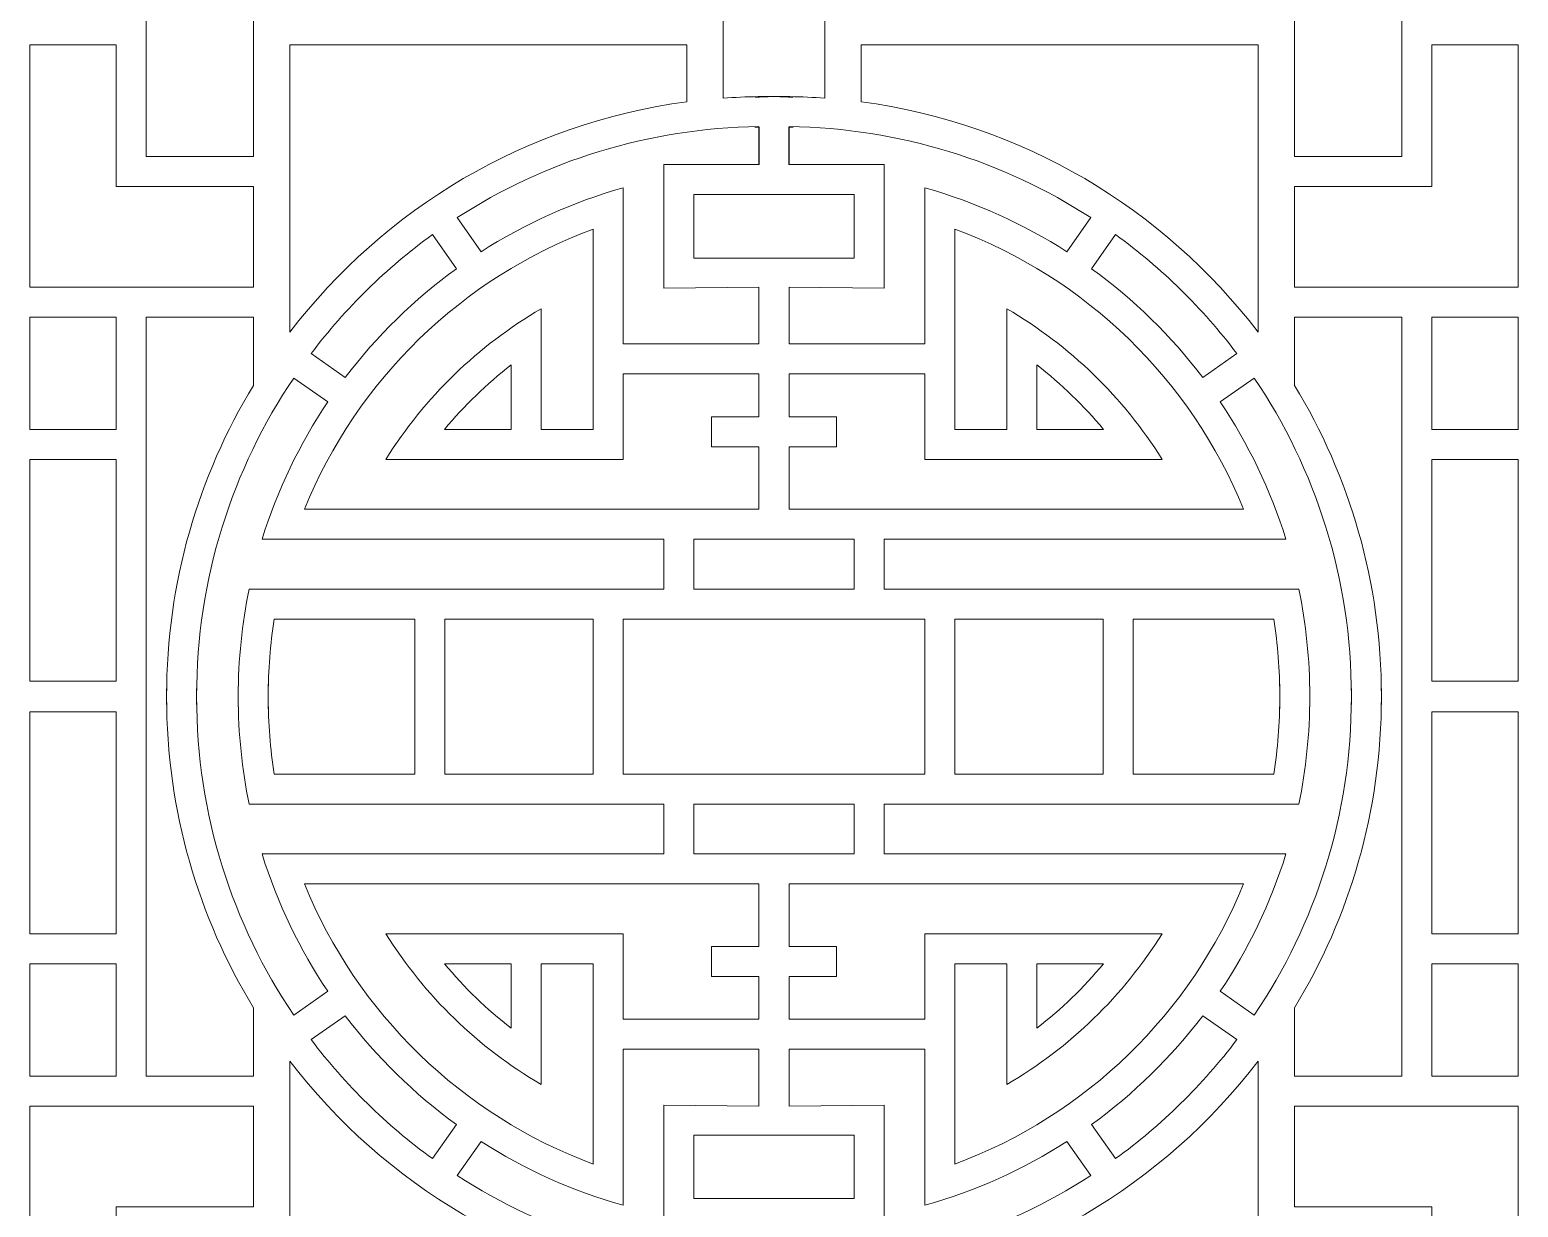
# Model space of a CAD drawing. Header units: centimetres. Extents: x -99 to 99, y -93 to 93.
# Drawn here: x 9.7 to 99, y -30.7 to 40 of the extents above; entities that cross this region are included whole.
import ezdxf

# ---------------------------------------------------------------- set-up
doc = ezdxf.new("R2010")
doc.units = ezdxf.units.CM
doc.header["$MEASUREMENT"] = 0
doc.layers.add('layer 1', color=7, linetype='Continuous')

msp = doc.modelspace()

# ---------------------------------------------------------------- linework, layer by layer
at = {"layer": 'layer 1', "color": 242, "lineweight": 9}
for points in [[(9.67668, 16.03947), (14.86548, 16.03947), (14.86548, 22.78477), (9.67668, 22.78477), (9.67668, 16.03947)], [(93.84676, 16.03947), (99.03556, 16.03947), (99.03556, 22.78477), (93.84676, 22.78477), (93.84676, 16.03947)], [(9.67532, 0.91682), (14.86548, 0.91682), (14.86548, 14.2404), (9.67532, 14.2404), (9.67532, 0.91682)], [(93.84676, 0.91682), (99.03692, 0.91682), (99.03692, 14.2404), (93.84676, 14.2404), (93.84676, 0.91682)], [(9.67532, -14.2404), (14.86548, -14.2404), (14.86548, -0.91682), (9.67532, -0.91682), (9.67532, -14.2404)], [(9.67668, -22.78477), (14.86548, -22.78477), (14.86548, -16.03947), (9.67668, -16.03947), (9.67668, -22.78477)]]:
    msp.add_lwpolyline(points, close=True, dxfattribs=at)
for points, knots in [([(55.49912, 63.90728), (55.49912, 63.90728), (51.29832, 63.90728), (51.29832, 63.90728), (51.29832, 63.90728), (51.29832, 63.90728), (51.29867, 47.1809), (51.29867, 47.1809), (51.29867, 47.1809), (51.29867, 47.1809), (41.88893, 47.1809), (41.88893, 47.1809), (41.88893, 47.1809), (41.88893, 47.1809), (41.88893, 40.92945), (41.88893, 40.92945), (41.88893, 40.92945), (41.88893, 40.92945), (51.29866, 40.92757), (51.29866, 40.92757), (51.29866, 40.92757), (51.29523, 35.92272), (51.29522, 35.9246), (51.29522, 35.9246), (51.29522, 35.9246), (52.69381, 36.0243), (54.09835, 36.04309), (55.49911, 35.98146)], [0, 0, 0, 0, 0.125, 0.125, 0.125, 0.125, 0.25, 0.25, 0.25, 0.25, 0.375, 0.375, 0.375, 0.375, 0.5, 0.5, 0.5, 0.5, 0.625, 0.625, 0.625, 0.625, 0.75, 0.75, 0.75, 0.75, 1, 1, 1, 1]), ([(53.21312, 63.90728), (53.21312, 63.90728), (57.41392, 63.90728), (57.41392, 63.90728), (57.41392, 63.90728), (57.41392, 63.90728), (57.41357, 47.1809), (57.41357, 47.1809), (57.41357, 47.1809), (57.41357, 47.1809), (66.82331, 47.1809), (66.82331, 47.1809), (66.82331, 47.1809), (66.82331, 47.1809), (66.82331, 40.92945), (66.82331, 40.92945), (66.82331, 40.92945), (66.82331, 40.92945), (57.41358, 40.92757), (57.41358, 40.92757), (57.41358, 40.92757), (57.41701, 35.92272), (57.41702, 35.9246), (57.41702, 35.9246), (57.41702, 35.9246), (56.01843, 36.0243), (54.61389, 36.04309), (53.21313, 35.98146)], [0, 0, 0, 0, 0.125, 0.125, 0.125, 0.125, 0.25, 0.25, 0.25, 0.25, 0.375, 0.375, 0.375, 0.375, 0.5, 0.5, 0.5, 0.5, 0.625, 0.625, 0.625, 0.625, 0.75, 0.75, 0.75, 0.75, 1, 1, 1, 1]), ([(23.10208, 40.92744), (23.10208, 40.92744), (31.32214, 40.9316), (31.32214, 40.9316), (31.32214, 40.9316), (31.32214, 40.9316), (31.32214, 47.17928), (31.32214, 47.17928), (31.32214, 47.17928), (31.32214, 47.17928), (23.10168, 47.17783), (23.10168, 47.17783), (23.10168, 47.17783), (23.10168, 47.17783), (23.10168, 55.37774), (23.10168, 55.37774), (23.10168, 55.37774), (23.10168, 55.37774), (16.66528, 55.37774), (16.66528, 55.37774), (16.66528, 55.37774), (16.66528, 55.37774), (16.66528, 32.41893), (16.66528, 32.41893), (16.66528, 32.41893), (16.66528, 32.41893), (23.10168, 32.41893), (23.10168, 32.41893), (23.10168, 32.41893), (23.10168, 32.41893), (23.10208, 40.92744), (23.10208, 40.92744)], [0, 0, 0, 0, 0.11111111, 0.11111111, 0.11111111, 0.11111111, 0.22222222, 0.22222222, 0.22222222, 0.22222222, 0.33333333, 0.33333333, 0.33333333, 0.33333333, 0.44444444, 0.44444444, 0.44444444, 0.44444444, 0.55555556, 0.55555556, 0.55555556, 0.55555556, 0.66666667, 0.66666667, 0.66666667, 0.66666667, 0.77777778, 0.77777778, 0.77777778, 0.77777778, 1, 1, 1, 1]), ([(85.61016, 40.92744), (85.61016, 40.92744), (77.3901, 40.9316), (77.3901, 40.9316), (77.3901, 40.9316), (77.3901, 40.9316), (77.3901, 47.17928), (77.3901, 47.17928), (77.3901, 47.17928), (77.3901, 47.17928), (85.61056, 47.17783), (85.61056, 47.17783), (85.61056, 47.17783), (85.61056, 47.17783), (85.61056, 55.37774), (85.61056, 55.37774), (85.61056, 55.37774), (85.61056, 55.37774), (92.04696, 55.37774), (92.04696, 55.37774), (92.04696, 55.37774), (92.04696, 55.37774), (92.04696, 32.41893), (92.04696, 32.41893), (92.04696, 32.41893), (92.04696, 32.41893), (85.61056, 32.41893), (85.61056, 32.41893), (85.61056, 32.41893), (85.61056, 32.41893), (85.61016, 40.92744), (85.61016, 40.92744)], [0, 0, 0, 0, 0.11111111, 0.11111111, 0.11111111, 0.11111111, 0.22222222, 0.22222222, 0.22222222, 0.22222222, 0.33333333, 0.33333333, 0.33333333, 0.33333333, 0.44444444, 0.44444444, 0.44444444, 0.44444444, 0.55555556, 0.55555556, 0.55555556, 0.55555556, 0.66666667, 0.66666667, 0.66666667, 0.66666667, 0.77777778, 0.77777778, 0.77777778, 0.77777778, 1, 1, 1, 1]), ([(9.68388, 24.58462), (9.68388, 24.58462), (9.68388, 39.12594), (9.68388, 39.12594), (9.68388, 39.12594), (9.68388, 39.12594), (14.86494, 39.12594), (14.86494, 39.12594), (14.86494, 39.12594), (14.86494, 39.12594), (14.86529, 30.61825), (14.86529, 30.61825), (14.86529, 30.61825), (14.86529, 30.61825), (23.10596, 30.61853), (23.10596, 30.61853), (23.10596, 30.61853), (23.10596, 30.61853), (23.10596, 24.58408), (23.10596, 24.58408), (23.10596, 24.58408), (23.10596, 24.58408), (9.68388, 24.58462), (9.68388, 24.58462)], [0, 0, 0, 0, 0.14285714, 0.14285714, 0.14285714, 0.14285714, 0.28571429, 0.28571429, 0.28571429, 0.28571429, 0.42857143, 0.42857143, 0.42857143, 0.42857143, 0.57142857, 0.57142857, 0.57142857, 0.57142857, 0.71428571, 0.71428571, 0.71428571, 0.71428571, 1, 1, 1, 1]), ([(49.13181, 35.70486), (49.13181, 35.70486), (49.12954, 39.12854), (49.12954, 39.12854), (49.12954, 39.12854), (49.12954, 39.12854), (25.29502, 39.12854), (25.29502, 39.12854), (25.29502, 39.12854), (25.29502, 39.12854), (25.29382, 21.88525), (25.29382, 21.88525), (25.29382, 21.88525), (30.96288, 29.28668), (39.44, 34.42432), (49.13181, 35.70486)], [0, 0, 0, 0, 0.2, 0.2, 0.2, 0.2, 0.4, 0.4, 0.4, 0.4, 0.6, 0.6, 0.6, 0.6, 1, 1, 1, 1]), ([(59.58043, 35.70486), (59.58043, 35.70486), (59.5827, 39.12854), (59.5827, 39.12854), (59.5827, 39.12854), (59.5827, 39.12854), (83.41722, 39.12854), (83.41722, 39.12854), (83.41722, 39.12854), (83.41722, 39.12854), (83.41842, 21.88525), (83.41842, 21.88525), (83.41842, 21.88525), (77.74936, 29.28668), (69.27224, 34.42432), (59.58043, 35.70486)], [0, 0, 0, 0, 0.2, 0.2, 0.2, 0.2, 0.4, 0.4, 0.4, 0.4, 0.6, 0.6, 0.6, 0.6, 1, 1, 1, 1]), ([(99.02836, 24.58462), (99.02836, 24.58462), (99.02836, 39.12594), (99.02836, 39.12594), (99.02836, 39.12594), (99.02836, 39.12594), (93.8473, 39.12594), (93.8473, 39.12594), (93.8473, 39.12594), (93.8473, 39.12594), (93.84695, 30.61825), (93.84695, 30.61825), (93.84695, 30.61825), (93.84695, 30.61825), (85.60628, 30.61853), (85.60628, 30.61853), (85.60628, 30.61853), (85.60628, 30.61853), (85.60628, 24.58408), (85.60628, 24.58408), (85.60628, 24.58408), (85.60628, 24.58408), (99.02836, 24.58462), (99.02836, 24.58462)], [0, 0, 0, 0, 0.14285714, 0.14285714, 0.14285714, 0.14285714, 0.28571429, 0.28571429, 0.28571429, 0.28571429, 0.42857143, 0.42857143, 0.42857143, 0.42857143, 0.57142857, 0.57142857, 0.57142857, 0.57142857, 0.71428571, 0.71428571, 0.71428571, 0.71428571, 1, 1, 1, 1]), ([(35.33876, 28.7508), (40.56715, 32.13394), (46.77317, 34.12823), (53.4426, 34.21315), (53.4426, 34.21315), (53.4426, 34.21315), (53.44259, 31.93644), (53.44259, 31.93644), (53.44259, 31.93644), (53.44259, 31.93644), (47.7411, 31.93644), (47.7411, 31.93644), (47.7411, 31.93644), (47.7411, 31.93644), (47.7411, 24.52026), (47.7411, 24.52026), (47.7411, 24.52026), (47.7411, 24.52026), (53.4426, 24.58446), (53.4426, 24.58446), (53.4426, 24.58446), (53.4426, 24.58446), (53.44259, 21.1664), (53.44259, 21.1664), (53.44259, 21.1664), (53.44259, 21.1664), (45.29349, 21.1664), (45.29349, 21.1664), (45.29349, 21.1664), (45.29349, 21.1664), (45.29348, 30.5366), (45.29348, 30.5366), (45.29348, 30.5366), (42.24251, 29.67862), (39.37775, 28.37529), (36.77384, 26.70128), (36.77384, 26.70128), (36.77384, 26.70128), (35.33876, 28.7508), (35.33876, 28.7508)], [0, 0, 0, 0, 0.09090909, 0.09090909, 0.09090909, 0.09090909, 0.18181818, 0.18181818, 0.18181818, 0.18181818, 0.27272727, 0.27272727, 0.27272727, 0.27272727, 0.36363636, 0.36363636, 0.36363636, 0.36363636, 0.45454545, 0.45454545, 0.45454545, 0.45454545, 0.54545455, 0.54545455, 0.54545455, 0.54545455, 0.63636364, 0.63636364, 0.63636364, 0.63636364, 0.72727273, 0.72727273, 0.72727273, 0.72727273, 0.81818182, 0.81818182, 0.81818182, 0.81818182, 1, 1, 1, 1]), ([(73.37348, 28.7508), (68.14509, 32.13394), (61.93907, 34.12823), (55.26964, 34.21315), (55.26964, 34.21315), (55.26964, 34.21315), (55.26965, 31.93644), (55.26965, 31.93644), (55.26965, 31.93644), (55.26965, 31.93644), (60.97114, 31.93644), (60.97114, 31.93644), (60.97114, 31.93644), (60.97114, 31.93644), (60.97114, 24.52026), (60.97114, 24.52026), (60.97114, 24.52026), (60.97114, 24.52026), (55.26964, 24.58446), (55.26964, 24.58446), (55.26964, 24.58446), (55.26964, 24.58446), (55.26965, 21.1664), (55.26965, 21.1664), (55.26965, 21.1664), (55.26965, 21.1664), (63.41875, 21.1664), (63.41875, 21.1664), (63.41875, 21.1664), (63.41875, 21.1664), (63.41876, 30.5366), (63.41876, 30.5366), (63.41876, 30.5366), (66.46973, 29.67862), (69.33449, 28.37529), (71.9384, 26.70128), (71.9384, 26.70128), (71.9384, 26.70128), (73.37348, 28.7508), (73.37348, 28.7508)], [0, 0, 0, 0, 0.09090909, 0.09090909, 0.09090909, 0.09090909, 0.18181818, 0.18181818, 0.18181818, 0.18181818, 0.27272727, 0.27272727, 0.27272727, 0.27272727, 0.36363636, 0.36363636, 0.36363636, 0.36363636, 0.45454545, 0.45454545, 0.45454545, 0.45454545, 0.54545455, 0.54545455, 0.54545455, 0.54545455, 0.63636364, 0.63636364, 0.63636364, 0.63636364, 0.72727273, 0.72727273, 0.72727273, 0.72727273, 0.81818182, 0.81818182, 0.81818182, 0.81818182, 1, 1, 1, 1]), ([(55.49912, 26.32026), (55.49912, 26.32026), (49.5411, 26.32026), (49.5411, 26.32026), (49.5411, 26.32026), (49.5411, 26.32026), (49.5411, 30.13644), (49.5411, 30.13644), (49.5411, 30.13644), (49.5411, 30.13644), (55.49911, 30.13644), (55.49911, 30.13644)], [0, 0, 0, 0, 0.25, 0.25, 0.25, 0.25, 0.5, 0.5, 0.5, 0.5, 1, 1, 1, 1]), ([(53.21312, 26.32026), (53.21312, 26.32026), (59.17114, 26.32026), (59.17114, 26.32026), (59.17114, 26.32026), (59.17114, 26.32026), (59.17114, 30.13644), (59.17114, 30.13644), (59.17114, 30.13644), (59.17114, 30.13644), (53.21313, 30.13644), (53.21313, 30.13644)], [0, 0, 0, 0, 0.25, 0.25, 0.25, 0.25, 0.5, 0.5, 0.5, 0.5, 1, 1, 1, 1]), ([(26.56854, 20.58772), (28.62658, 23.31662), (31.08395, 25.72755), (33.85368, 27.73356), (33.85368, 27.73356), (33.85368, 27.73356), (35.28784, 25.68532), (35.28784, 25.68532), (35.28784, 25.68532), (32.75634, 23.84727), (30.50716, 21.64393), (28.61782, 19.1528)], [0, 0, 0, 0, 0.25, 0.25, 0.25, 0.25, 0.5, 0.5, 0.5, 0.5, 1, 1, 1, 1]), ([(53.4426, 11.24594), (53.4426, 11.24594), (53.4426, 15.00183), (53.4426, 15.00183), (53.4426, 15.00183), (53.4426, 15.00183), (50.60068, 15.00185), (50.60068, 15.00185), (50.60068, 15.00185), (50.60068, 15.00185), (50.60068, 16.80185), (50.60068, 16.80185), (50.60068, 16.80185), (50.60068, 16.80185), (53.4426, 16.80185), (53.4426, 16.80185), (53.4426, 16.80185), (53.4426, 16.80185), (53.4426, 19.3664), (53.4426, 19.3664), (53.4426, 19.3664), (53.4426, 19.3664), (45.2935, 19.3664), (45.2935, 19.3664), (45.2935, 19.3664), (45.2935, 19.3664), (45.29348, 14.23962), (45.29348, 14.23962), (45.29348, 14.23962), (45.29348, 14.23962), (31.05535, 14.23963), (31.05535, 14.23963), (31.05535, 14.23963), (33.37768, 17.95972), (36.58374, 21.07165), (40.37943, 23.28123), (40.37943, 23.28123), (40.37943, 23.28123), (40.37948, 16.03962), (40.37948, 16.03962), (40.37948, 16.03962), (40.37948, 16.03962), (43.49348, 16.03954), (43.49348, 16.03954), (43.49348, 16.03954), (43.49348, 16.03954), (43.49348, 28.05671), (43.49348, 28.05671)], [0, 0, 0, 0, 0.07692308, 0.07692308, 0.07692308, 0.07692308, 0.15384615, 0.15384615, 0.15384615, 0.15384615, 0.23076923, 0.23076923, 0.23076923, 0.23076923, 0.30769231, 0.30769231, 0.30769231, 0.30769231, 0.38461538, 0.38461538, 0.38461538, 0.38461538, 0.46153846, 0.46153846, 0.46153846, 0.46153846, 0.53846154, 0.53846154, 0.53846154, 0.53846154, 0.61538462, 0.61538462, 0.61538462, 0.61538462, 0.69230769, 0.69230769, 0.69230769, 0.69230769, 0.76923077, 0.76923077, 0.76923077, 0.76923077, 0.84615385, 0.84615385, 0.84615385, 0.84615385, 1, 1, 1, 1]), ([(55.26964, 11.24594), (55.26964, 11.24594), (55.26964, 15.00183), (55.26964, 15.00183), (55.26964, 15.00183), (55.26964, 15.00183), (58.11156, 15.00185), (58.11156, 15.00185), (58.11156, 15.00185), (58.11156, 15.00185), (58.11156, 16.80185), (58.11156, 16.80185), (58.11156, 16.80185), (58.11156, 16.80185), (55.26964, 16.80185), (55.26964, 16.80185), (55.26964, 16.80185), (55.26964, 16.80185), (55.26964, 19.3664), (55.26964, 19.3664), (55.26964, 19.3664), (55.26964, 19.3664), (63.41874, 19.3664), (63.41874, 19.3664), (63.41874, 19.3664), (63.41874, 19.3664), (63.41876, 14.23962), (63.41876, 14.23962), (63.41876, 14.23962), (63.41876, 14.23962), (77.65689, 14.23963), (77.65689, 14.23963), (77.65689, 14.23963), (75.33456, 17.95972), (72.1285, 21.07165), (68.33281, 23.28123), (68.33281, 23.28123), (68.33281, 23.28123), (68.33276, 16.03962), (68.33276, 16.03962), (68.33276, 16.03962), (68.33276, 16.03962), (65.21876, 16.03954), (65.21876, 16.03954), (65.21876, 16.03954), (65.21876, 16.03954), (65.21876, 28.05671), (65.21876, 28.05671)], [0, 0, 0, 0, 0.07692308, 0.07692308, 0.07692308, 0.07692308, 0.15384615, 0.15384615, 0.15384615, 0.15384615, 0.23076923, 0.23076923, 0.23076923, 0.23076923, 0.30769231, 0.30769231, 0.30769231, 0.30769231, 0.38461538, 0.38461538, 0.38461538, 0.38461538, 0.46153846, 0.46153846, 0.46153846, 0.46153846, 0.53846154, 0.53846154, 0.53846154, 0.53846154, 0.61538462, 0.61538462, 0.61538462, 0.61538462, 0.69230769, 0.69230769, 0.69230769, 0.69230769, 0.76923077, 0.76923077, 0.76923077, 0.76923077, 0.84615385, 0.84615385, 0.84615385, 0.84615385, 1, 1, 1, 1]), ([(82.1437, 20.58772), (80.08566, 23.31662), (77.62829, 25.72755), (74.85856, 27.73356), (74.85856, 27.73356), (74.85856, 27.73356), (73.4244, 25.68532), (73.4244, 25.68532), (73.4244, 25.68532), (75.9559, 23.84727), (78.20508, 21.64393), (80.09442, 19.1528)], [0, 0, 0, 0, 0.25, 0.25, 0.25, 0.25, 0.5, 0.5, 0.5, 0.5, 1, 1, 1, 1]), ([(16.66538, -0.81867), (16.66538, -0.81867), (16.66538, 22.7849), (16.66538, 22.7849), (16.66538, 22.7849), (16.66538, 22.7849), (23.10334, 22.7849), (23.10334, 22.7849), (23.10334, 22.7849), (23.10334, 22.7849), (23.10343, 18.68272), (23.10343, 18.68272), (23.10343, 18.68272), (19.79569, 13.23957), (17.89072, 6.85019), (17.89072, 0.01678), (17.89072, 0.01678), (17.89072, -0.28603), (17.89296, -0.51764), (17.90039, -0.81867), (17.90039, -0.81867), (17.90039, -0.81867), (17.89946, -0.81867), (17.89946, -0.81867)], [0, 0, 0, 0, 0.14285714, 0.14285714, 0.14285714, 0.14285714, 0.28571429, 0.28571429, 0.28571429, 0.28571429, 0.42857143, 0.42857143, 0.42857143, 0.42857143, 0.57142857, 0.57142857, 0.57142857, 0.57142857, 0.71428571, 0.71428571, 0.71428571, 0.71428571, 1, 1, 1, 1]), ([(92.04686, -0.81867), (92.04686, -0.81867), (92.04686, 22.7849), (92.04686, 22.7849), (92.04686, 22.7849), (92.04686, 22.7849), (85.6089, 22.7849), (85.6089, 22.7849), (85.6089, 22.7849), (85.6089, 22.7849), (85.60881, 18.68272), (85.60881, 18.68272), (85.60881, 18.68272), (88.91655, 13.23957), (90.82152, 6.85019), (90.82152, 0.01678), (90.82152, 0.01678), (90.82152, -0.28603), (90.81928, -0.51764), (90.81185, -0.81867), (90.81185, -0.81867), (90.81185, -0.81867), (90.81276, -0.81867), (90.81276, -0.81867)], [0, 0, 0, 0, 0.14285714, 0.14285714, 0.14285714, 0.14285714, 0.28571429, 0.28571429, 0.28571429, 0.28571429, 0.42857143, 0.42857143, 0.42857143, 0.42857143, 0.57142857, 0.57142857, 0.57142857, 0.57142857, 0.71428571, 0.71428571, 0.71428571, 0.71428571, 1, 1, 1, 1]), ([(34.57164, 16.03962), (34.57164, 16.03962), (38.57947, 16.03962), (38.57947, 16.03962), (38.57947, 16.03962), (38.57947, 16.03962), (38.57981, 19.90624), (38.57981, 19.90624), (38.57981, 19.90624), (37.10485, 18.76902), (35.76053, 17.47146), (34.57164, 16.03962)], [0, 0, 0, 0, 0.25, 0.25, 0.25, 0.25, 0.5, 0.5, 0.5, 0.5, 1, 1, 1, 1]), ([(74.1406, 16.03962), (74.1406, 16.03962), (70.13277, 16.03962), (70.13277, 16.03962), (70.13277, 16.03962), (70.13277, 16.03962), (70.13243, 19.90624), (70.13243, 19.90624), (70.13243, 19.90624), (71.60739, 18.76902), (72.95171, 17.47146), (74.1406, 16.03962)], [0, 0, 0, 0, 0.25, 0.25, 0.25, 0.25, 0.5, 0.5, 0.5, 0.5, 1, 1, 1, 1]), ([(19.70249, -0.88899), (19.69466, -0.58801), (19.69072, -0.28607), (19.69072, 0.01678), (19.69072, 0.01678), (19.69072, 7.09244), (21.84065, 13.66697), (25.52273, 19.12262)], [0, 0, 0, 0, 0.33333333, 0.33333333, 0.33333333, 0.33333333, 1, 1, 1, 1]), ([(89.00975, -0.88899), (89.01758, -0.58801), (89.02152, -0.28607), (89.02152, 0.01678), (89.02152, 0.01678), (89.02152, 7.09244), (86.87159, 13.66697), (83.18951, 19.12262)], [0, 0, 0, 0, 0.33333333, 0.33333333, 0.33333333, 0.33333333, 1, 1, 1, 1]), ([(27.57107, 17.68837), (25.87882, 15.17329), (24.53884, 12.40212), (23.61873, 9.44594), (23.61873, 9.44594), (23.61873, 9.44594), (47.7411, 9.44594), (47.7411, 9.44594), (47.7411, 9.44594), (47.7411, 9.44594), (47.74109, 6.45164), (47.74109, 6.45164), (47.74109, 6.45164), (47.74109, 6.45164), (22.84523, 6.45164), (22.84523, 6.45164), (22.84523, 6.45164), (22.41658, 4.37363), (22.19072, 2.22151), (22.19072, 0.01678), (22.19072, 0.01678), (22.19072, -0.28615), (22.19498, -0.58809), (22.20342, -0.88899)], [0, 0, 0, 0, 0.14285714, 0.14285714, 0.14285714, 0.14285714, 0.28571429, 0.28571429, 0.28571429, 0.28571429, 0.42857143, 0.42857143, 0.42857143, 0.42857143, 0.57142857, 0.57142857, 0.57142857, 0.57142857, 0.71428571, 0.71428571, 0.71428571, 0.71428571, 1, 1, 1, 1]), ([(81.14117, 17.68837), (82.83342, 15.17329), (84.1734, 12.40212), (85.09351, 9.44594), (85.09351, 9.44594), (85.09351, 9.44594), (60.97114, 9.44594), (60.97114, 9.44594), (60.97114, 9.44594), (60.97114, 9.44594), (60.97115, 6.45164), (60.97115, 6.45164), (60.97115, 6.45164), (60.97115, 6.45164), (85.86701, 6.45164), (85.86701, 6.45164), (85.86701, 6.45164), (86.29566, 4.37363), (86.52152, 2.22151), (86.52152, 0.01678), (86.52152, 0.01678), (86.52152, -0.28615), (86.51726, -0.58809), (86.50882, -0.88899)], [0, 0, 0, 0, 0.14285714, 0.14285714, 0.14285714, 0.14285714, 0.28571429, 0.28571429, 0.28571429, 0.28571429, 0.42857143, 0.42857143, 0.42857143, 0.42857143, 0.57142857, 0.57142857, 0.57142857, 0.57142857, 0.71428571, 0.71428571, 0.71428571, 0.71428571, 1, 1, 1, 1]), ([(55.4991, 9.44594), (55.4991, 9.44594), (49.5411, 9.44594), (49.5411, 9.44594), (49.5411, 9.44594), (49.5411, 9.44594), (49.5411, 6.45164), (49.5411, 6.45164), (49.5411, 6.45164), (49.5411, 6.45164), (55.49911, 6.45164), (55.49911, 6.45164)], [0, 0, 0, 0, 0.25, 0.25, 0.25, 0.25, 0.5, 0.5, 0.5, 0.5, 1, 1, 1, 1]), ([(53.21314, 9.44594), (53.21314, 9.44594), (59.17114, 9.44594), (59.17114, 9.44594), (59.17114, 9.44594), (59.17114, 9.44594), (59.17114, 6.45164), (59.17114, 6.45164), (59.17114, 6.45164), (59.17114, 6.45164), (53.21313, 6.45164), (53.21313, 6.45164)], [0, 0, 0, 0, 0.25, 0.25, 0.25, 0.25, 0.5, 0.5, 0.5, 0.5, 1, 1, 1, 1]), ([(24.00419, -0.88899), (23.99524, -0.58816), (23.99072, -0.28621), (23.99072, 0.01678), (23.99072, 0.01678), (23.99072, 1.59314), (24.11278, 3.14108), (24.34798, 4.65164)], [0, 0, 0, 0, 0.33333333, 0.33333333, 0.33333333, 0.33333333, 1, 1, 1, 1]), ([(24.34798, 4.65164), (24.34798, 4.65164), (32.79102, 4.65165), (32.79102, 4.65165), (32.79102, 4.65165), (32.79102, 4.65165), (32.79102, -0.88899), (32.79102, -0.88899)], [0, 0, 0, 0, 0.33333333, 0.33333333, 0.33333333, 0.33333333, 1, 1, 1, 1]), ([(34.59102, -0.889), (34.59102, -0.889), (34.59103, 4.65164), (34.59103, 4.65164), (34.59103, 4.65164), (34.59103, 4.65164), (43.49348, 4.65164), (43.49348, 4.65164), (43.49348, 4.65164), (43.49348, 4.65164), (43.49348, -0.889), (43.49348, -0.889)], [0, 0, 0, 0, 0.25, 0.25, 0.25, 0.25, 0.5, 0.5, 0.5, 0.5, 1, 1, 1, 1]), ([(45.29348, -0.88899), (45.29348, -0.88899), (45.2935, 4.65164), (45.2935, 4.65164), (45.2935, 4.65164), (45.2935, 4.65164), (55.49912, 4.65164), (55.49912, 4.65164)], [0, 0, 0, 0, 0.33333333, 0.33333333, 0.33333333, 0.33333333, 1, 1, 1, 1]), ([(63.41876, -0.88899), (63.41876, -0.88899), (63.41874, 4.65164), (63.41874, 4.65164), (63.41874, 4.65164), (63.41874, 4.65164), (53.21312, 4.65164), (53.21312, 4.65164)], [0, 0, 0, 0, 0.33333333, 0.33333333, 0.33333333, 0.33333333, 1, 1, 1, 1]), ([(74.12122, -0.889), (74.12122, -0.889), (74.12121, 4.65164), (74.12121, 4.65164), (74.12121, 4.65164), (74.12121, 4.65164), (65.21876, 4.65164), (65.21876, 4.65164), (65.21876, 4.65164), (65.21876, 4.65164), (65.21876, -0.889), (65.21876, -0.889)], [0, 0, 0, 0, 0.25, 0.25, 0.25, 0.25, 0.5, 0.5, 0.5, 0.5, 1, 1, 1, 1]), ([(84.36426, 4.65164), (84.36426, 4.65164), (75.92122, 4.65165), (75.92122, 4.65165), (75.92122, 4.65165), (75.92122, 4.65165), (75.92122, -0.88899), (75.92122, -0.88899)], [0, 0, 0, 0, 0.33333333, 0.33333333, 0.33333333, 0.33333333, 1, 1, 1, 1]), ([(84.70805, -0.88899), (84.717, -0.58816), (84.72152, -0.28621), (84.72152, 0.01678), (84.72152, 0.01678), (84.72152, 1.59314), (84.59946, 3.14108), (84.36426, 4.65164)], [0, 0, 0, 0, 0.33333333, 0.33333333, 0.33333333, 0.33333333, 1, 1, 1, 1]), ([(16.66538, 0.81867), (16.66538, 0.81867), (16.66538, -22.7849), (16.66538, -22.7849), (16.66538, -22.7849), (16.66538, -22.7849), (23.10334, -22.7849), (23.10334, -22.7849), (23.10334, -22.7849), (23.10334, -22.7849), (23.10343, -18.68272), (23.10343, -18.68272), (23.10343, -18.68272), (19.79569, -13.23957), (17.89072, -6.85019), (17.89072, -0.01678), (17.89072, -0.01678), (17.89072, 0.28603), (17.89296, 0.51764), (17.90039, 0.81867), (17.90039, 0.81867), (17.90039, 0.81867), (17.89946, 0.81867), (17.89946, 0.81867)], [0, 0, 0, 0, 0.14285714, 0.14285714, 0.14285714, 0.14285714, 0.28571429, 0.28571429, 0.28571429, 0.28571429, 0.42857143, 0.42857143, 0.42857143, 0.42857143, 0.57142857, 0.57142857, 0.57142857, 0.57142857, 0.71428571, 0.71428571, 0.71428571, 0.71428571, 1, 1, 1, 1]), ([(19.70249, 0.88899), (19.69466, 0.58801), (19.69072, 0.28607), (19.69072, -0.01678), (19.69072, -0.01678), (19.69072, -7.09244), (21.84065, -13.66697), (25.52273, -19.12262)], [0, 0, 0, 0, 0.33333333, 0.33333333, 0.33333333, 0.33333333, 1, 1, 1, 1]), ([(27.57107, -17.68837), (25.87882, -15.17329), (24.53884, -12.40212), (23.61873, -9.44594), (23.61873, -9.44594), (23.61873, -9.44594), (47.7411, -9.44594), (47.7411, -9.44594), (47.7411, -9.44594), (47.7411, -9.44594), (47.74109, -6.45164), (47.74109, -6.45164), (47.74109, -6.45164), (47.74109, -6.45164), (22.84523, -6.45164), (22.84523, -6.45164), (22.84523, -6.45164), (22.41658, -4.37363), (22.19072, -2.22151), (22.19072, -0.01678), (22.19072, -0.01678), (22.19072, 0.28615), (22.19498, 0.58809), (22.20342, 0.88899)], [0, 0, 0, 0, 0.14285714, 0.14285714, 0.14285714, 0.14285714, 0.28571429, 0.28571429, 0.28571429, 0.28571429, 0.42857143, 0.42857143, 0.42857143, 0.42857143, 0.57142857, 0.57142857, 0.57142857, 0.57142857, 0.71428571, 0.71428571, 0.71428571, 0.71428571, 1, 1, 1, 1]), ([(24.00419, 0.88899), (23.99524, 0.58816), (23.99072, 0.28621), (23.99072, -0.01678), (23.99072, -0.01678), (23.99072, -1.59314), (24.11278, -3.14108), (24.34798, -4.65164)], [0, 0, 0, 0, 0.33333333, 0.33333333, 0.33333333, 0.33333333, 1, 1, 1, 1]), ([(24.34798, -4.65164), (24.34798, -4.65164), (32.79102, -4.65165), (32.79102, -4.65165), (32.79102, -4.65165), (32.79102, -4.65165), (32.79102, 0.88899), (32.79102, 0.88899)], [0, 0, 0, 0, 0.33333333, 0.33333333, 0.33333333, 0.33333333, 1, 1, 1, 1]), ([(34.59102, 0.889), (34.59102, 0.889), (34.59103, -4.65164), (34.59103, -4.65164), (34.59103, -4.65164), (34.59103, -4.65164), (43.49348, -4.65164), (43.49348, -4.65164), (43.49348, -4.65164), (43.49348, -4.65164), (43.49348, 0.889), (43.49348, 0.889)], [0, 0, 0, 0, 0.25, 0.25, 0.25, 0.25, 0.5, 0.5, 0.5, 0.5, 1, 1, 1, 1]), ([(45.29348, 0.88899), (45.29348, 0.88899), (45.2935, -4.65164), (45.2935, -4.65164), (45.2935, -4.65164), (45.2935, -4.65164), (55.49912, -4.65164), (55.49912, -4.65164)], [0, 0, 0, 0, 0.33333333, 0.33333333, 0.33333333, 0.33333333, 1, 1, 1, 1]), ([(63.41876, 0.88899), (63.41876, 0.88899), (63.41874, -4.65164), (63.41874, -4.65164), (63.41874, -4.65164), (63.41874, -4.65164), (53.21312, -4.65164), (53.21312, -4.65164)], [0, 0, 0, 0, 0.33333333, 0.33333333, 0.33333333, 0.33333333, 1, 1, 1, 1]), ([(81.14117, -17.68837), (82.83342, -15.17329), (84.1734, -12.40212), (85.09351, -9.44594), (85.09351, -9.44594), (85.09351, -9.44594), (60.97114, -9.44594), (60.97114, -9.44594), (60.97114, -9.44594), (60.97114, -9.44594), (60.97115, -6.45164), (60.97115, -6.45164), (60.97115, -6.45164), (60.97115, -6.45164), (85.86701, -6.45164), (85.86701, -6.45164), (85.86701, -6.45164), (86.29566, -4.37363), (86.52152, -2.22151), (86.52152, -0.01678), (86.52152, -0.01678), (86.52152, 0.28615), (86.51726, 0.58809), (86.50882, 0.88899)], [0, 0, 0, 0, 0.14285714, 0.14285714, 0.14285714, 0.14285714, 0.28571429, 0.28571429, 0.28571429, 0.28571429, 0.42857143, 0.42857143, 0.42857143, 0.42857143, 0.57142857, 0.57142857, 0.57142857, 0.57142857, 0.71428571, 0.71428571, 0.71428571, 0.71428571, 1, 1, 1, 1]), ([(74.12122, 0.889), (74.12122, 0.889), (74.12121, -4.65164), (74.12121, -4.65164), (74.12121, -4.65164), (74.12121, -4.65164), (65.21876, -4.65164), (65.21876, -4.65164), (65.21876, -4.65164), (65.21876, -4.65164), (65.21876, 0.889), (65.21876, 0.889)], [0, 0, 0, 0, 0.25, 0.25, 0.25, 0.25, 0.5, 0.5, 0.5, 0.5, 1, 1, 1, 1]), ([(84.36426, -4.65164), (84.36426, -4.65164), (75.92122, -4.65165), (75.92122, -4.65165), (75.92122, -4.65165), (75.92122, -4.65165), (75.92122, 0.88899), (75.92122, 0.88899)], [0, 0, 0, 0, 0.33333333, 0.33333333, 0.33333333, 0.33333333, 1, 1, 1, 1]), ([(89.00975, 0.88899), (89.01758, 0.58801), (89.02152, 0.28607), (89.02152, -0.01678), (89.02152, -0.01678), (89.02152, -7.09244), (86.87159, -13.66697), (83.18951, -19.12262)], [0, 0, 0, 0, 0.33333333, 0.33333333, 0.33333333, 0.33333333, 1, 1, 1, 1]), ([(84.70805, 0.88899), (84.717, 0.58816), (84.72152, 0.28621), (84.72152, -0.01678), (84.72152, -0.01678), (84.72152, -1.59314), (84.59946, -3.14108), (84.36426, -4.65164)], [0, 0, 0, 0, 0.33333333, 0.33333333, 0.33333333, 0.33333333, 1, 1, 1, 1]), ([(92.04686, 0.81867), (92.04686, 0.81867), (92.04686, -22.7849), (92.04686, -22.7849), (92.04686, -22.7849), (92.04686, -22.7849), (85.6089, -22.7849), (85.6089, -22.7849), (85.6089, -22.7849), (85.6089, -22.7849), (85.60881, -18.68272), (85.60881, -18.68272), (85.60881, -18.68272), (88.91655, -13.23957), (90.82152, -6.85019), (90.82152, -0.01678), (90.82152, -0.01678), (90.82152, 0.28603), (90.81928, 0.51764), (90.81185, 0.81867), (90.81185, 0.81867), (90.81185, 0.81867), (90.81277, 0.81867), (90.81277, 0.81867)], [0, 0, 0, 0, 0.14285714, 0.14285714, 0.14285714, 0.14285714, 0.28571429, 0.28571429, 0.28571429, 0.28571429, 0.42857143, 0.42857143, 0.42857143, 0.42857143, 0.57142857, 0.57142857, 0.57142857, 0.57142857, 0.71428571, 0.71428571, 0.71428571, 0.71428571, 1, 1, 1, 1]), ([(99.03692, -14.2404), (99.03692, -14.2404), (93.84675, -14.2404), (93.84675, -14.2404), (93.84675, -14.2404), (93.84675, -14.2404), (93.84675, -0.91682), (93.84675, -0.91682), (93.84675, -0.91682), (93.84675, -0.91682), (99.03692, -0.91682), (99.03692, -0.91682), (99.03692, -0.91682), (99.03692, -0.91682), (99.03692, -14.2404), (99.03692, -14.2404)], [0, 0, 0, 0, 0.2, 0.2, 0.2, 0.2, 0.4, 0.4, 0.4, 0.4, 0.6, 0.6, 0.6, 0.6, 1, 1, 1, 1]), ([(55.4991, -9.44594), (55.4991, -9.44594), (49.5411, -9.44594), (49.5411, -9.44594), (49.5411, -9.44594), (49.5411, -9.44594), (49.5411, -6.45164), (49.5411, -6.45164), (49.5411, -6.45164), (49.5411, -6.45164), (55.49911, -6.45164), (55.49911, -6.45164)], [0, 0, 0, 0, 0.25, 0.25, 0.25, 0.25, 0.5, 0.5, 0.5, 0.5, 1, 1, 1, 1]), ([(53.21314, -9.44594), (53.21314, -9.44594), (59.17114, -9.44594), (59.17114, -9.44594), (59.17114, -9.44594), (59.17114, -9.44594), (59.17114, -6.45164), (59.17114, -6.45164), (59.17114, -6.45164), (59.17114, -6.45164), (53.21313, -6.45164), (53.21313, -6.45164)], [0, 0, 0, 0, 0.25, 0.25, 0.25, 0.25, 0.5, 0.5, 0.5, 0.5, 1, 1, 1, 1]), ([(53.4426, -11.24594), (53.4426, -11.24594), (53.4426, -15.00183), (53.4426, -15.00183), (53.4426, -15.00183), (53.4426, -15.00183), (50.60068, -15.00185), (50.60068, -15.00185), (50.60068, -15.00185), (50.60068, -15.00185), (50.60068, -16.80185), (50.60068, -16.80185), (50.60068, -16.80185), (50.60068, -16.80185), (53.4426, -16.80185), (53.4426, -16.80185), (53.4426, -16.80185), (53.4426, -16.80185), (53.4426, -19.3664), (53.4426, -19.3664), (53.4426, -19.3664), (53.4426, -19.3664), (45.2935, -19.3664), (45.2935, -19.3664), (45.2935, -19.3664), (45.2935, -19.3664), (45.29348, -14.23962), (45.29348, -14.23962), (45.29348, -14.23962), (45.29348, -14.23962), (31.05535, -14.23963), (31.05535, -14.23963), (31.05535, -14.23963), (33.37768, -17.95972), (36.58374, -21.07165), (40.37943, -23.28123), (40.37943, -23.28123), (40.37943, -23.28123), (40.37948, -16.03962), (40.37948, -16.03962), (40.37948, -16.03962), (40.37948, -16.03962), (43.49348, -16.03954), (43.49348, -16.03954), (43.49348, -16.03954), (43.49348, -16.03954), (43.49348, -28.05671), (43.49348, -28.05671)], [0, 0, 0, 0, 0.07692308, 0.07692308, 0.07692308, 0.07692308, 0.15384615, 0.15384615, 0.15384615, 0.15384615, 0.23076923, 0.23076923, 0.23076923, 0.23076923, 0.30769231, 0.30769231, 0.30769231, 0.30769231, 0.38461538, 0.38461538, 0.38461538, 0.38461538, 0.46153846, 0.46153846, 0.46153846, 0.46153846, 0.53846154, 0.53846154, 0.53846154, 0.53846154, 0.61538462, 0.61538462, 0.61538462, 0.61538462, 0.69230769, 0.69230769, 0.69230769, 0.69230769, 0.76923077, 0.76923077, 0.76923077, 0.76923077, 0.84615385, 0.84615385, 0.84615385, 0.84615385, 1, 1, 1, 1]), ([(55.26964, -11.24594), (55.26964, -11.24594), (55.26964, -15.00183), (55.26964, -15.00183), (55.26964, -15.00183), (55.26964, -15.00183), (58.11156, -15.00185), (58.11156, -15.00185), (58.11156, -15.00185), (58.11156, -15.00185), (58.11156, -16.80185), (58.11156, -16.80185), (58.11156, -16.80185), (58.11156, -16.80185), (55.26964, -16.80185), (55.26964, -16.80185), (55.26964, -16.80185), (55.26964, -16.80185), (55.26964, -19.3664), (55.26964, -19.3664), (55.26964, -19.3664), (55.26964, -19.3664), (63.41874, -19.3664), (63.41874, -19.3664), (63.41874, -19.3664), (63.41874, -19.3664), (63.41876, -14.23962), (63.41876, -14.23962), (63.41876, -14.23962), (63.41876, -14.23962), (77.65689, -14.23963), (77.65689, -14.23963), (77.65689, -14.23963), (75.33456, -17.95972), (72.1285, -21.07165), (68.33281, -23.28123), (68.33281, -23.28123), (68.33281, -23.28123), (68.33276, -16.03962), (68.33276, -16.03962), (68.33276, -16.03962), (68.33276, -16.03962), (65.21876, -16.03954), (65.21876, -16.03954), (65.21876, -16.03954), (65.21876, -16.03954), (65.21876, -28.05671), (65.21876, -28.05671)], [0, 0, 0, 0, 0.07692308, 0.07692308, 0.07692308, 0.07692308, 0.15384615, 0.15384615, 0.15384615, 0.15384615, 0.23076923, 0.23076923, 0.23076923, 0.23076923, 0.30769231, 0.30769231, 0.30769231, 0.30769231, 0.38461538, 0.38461538, 0.38461538, 0.38461538, 0.46153846, 0.46153846, 0.46153846, 0.46153846, 0.53846154, 0.53846154, 0.53846154, 0.53846154, 0.61538462, 0.61538462, 0.61538462, 0.61538462, 0.69230769, 0.69230769, 0.69230769, 0.69230769, 0.76923077, 0.76923077, 0.76923077, 0.76923077, 0.84615385, 0.84615385, 0.84615385, 0.84615385, 1, 1, 1, 1]), ([(34.57164, -16.03962), (34.57164, -16.03962), (38.57947, -16.03962), (38.57947, -16.03962), (38.57947, -16.03962), (38.57947, -16.03962), (38.57981, -19.90624), (38.57981, -19.90624), (38.57981, -19.90624), (37.10485, -18.76902), (35.76053, -17.47146), (34.57164, -16.03962)], [0, 0, 0, 0, 0.25, 0.25, 0.25, 0.25, 0.5, 0.5, 0.5, 0.5, 1, 1, 1, 1]), ([(74.1406, -16.03962), (74.1406, -16.03962), (70.13277, -16.03962), (70.13277, -16.03962), (70.13277, -16.03962), (70.13277, -16.03962), (70.13243, -19.90624), (70.13243, -19.90624), (70.13243, -19.90624), (71.60739, -18.76902), (72.95171, -17.47146), (74.1406, -16.03962)], [0, 0, 0, 0, 0.25, 0.25, 0.25, 0.25, 0.5, 0.5, 0.5, 0.5, 1, 1, 1, 1]), ([(99.03556, -22.78477), (99.03556, -22.78477), (93.84676, -22.78477), (93.84676, -22.78477), (93.84676, -22.78477), (93.84676, -22.78477), (93.84676, -16.03946), (93.84676, -16.03946), (93.84676, -16.03946), (93.84676, -16.03946), (99.03556, -16.03946), (99.03556, -16.03946), (99.03556, -16.03946), (99.03556, -16.03946), (99.03556, -22.78477), (99.03556, -22.78477)], [0, 0, 0, 0, 0.2, 0.2, 0.2, 0.2, 0.4, 0.4, 0.4, 0.4, 0.6, 0.6, 0.6, 0.6, 1, 1, 1, 1]), ([(26.56854, -20.58772), (28.62658, -23.31662), (31.08395, -25.72755), (33.85368, -27.73356), (33.85368, -27.73356), (33.85368, -27.73356), (35.28784, -25.68532), (35.28784, -25.68532), (35.28784, -25.68532), (32.75634, -23.84727), (30.50716, -21.64393), (28.61782, -19.1528)], [0, 0, 0, 0, 0.25, 0.25, 0.25, 0.25, 0.5, 0.5, 0.5, 0.5, 1, 1, 1, 1]), ([(82.1437, -20.58772), (80.08566, -23.31662), (77.62829, -25.72755), (74.85856, -27.73356), (74.85856, -27.73356), (74.85856, -27.73356), (73.4244, -25.68532), (73.4244, -25.68532), (73.4244, -25.68532), (75.9559, -23.84727), (78.20508, -21.64393), (80.09442, -19.1528)], [0, 0, 0, 0, 0.25, 0.25, 0.25, 0.25, 0.5, 0.5, 0.5, 0.5, 1, 1, 1, 1]), ([(35.33876, -28.7508), (40.56715, -32.13394), (46.77317, -34.12823), (53.4426, -34.21315), (53.4426, -34.21315), (53.4426, -34.21315), (53.44259, -31.93644), (53.44259, -31.93644), (53.44259, -31.93644), (53.44259, -31.93644), (47.7411, -31.93644), (47.7411, -31.93644), (47.7411, -31.93644), (47.7411, -31.93644), (47.7411, -24.52026), (47.7411, -24.52026), (47.7411, -24.52026), (47.7411, -24.52026), (53.4426, -24.58446), (53.4426, -24.58446), (53.4426, -24.58446), (53.4426, -24.58446), (53.44259, -21.1664), (53.44259, -21.1664), (53.44259, -21.1664), (53.44259, -21.1664), (45.29349, -21.1664), (45.29349, -21.1664), (45.29349, -21.1664), (45.29349, -21.1664), (45.29348, -30.5366), (45.29348, -30.5366), (45.29348, -30.5366), (42.24251, -29.67862), (39.37775, -28.37529), (36.77384, -26.70128), (36.77384, -26.70128), (36.77384, -26.70128), (35.33876, -28.7508), (35.33876, -28.7508)], [0, 0, 0, 0, 0.09090909, 0.09090909, 0.09090909, 0.09090909, 0.18181818, 0.18181818, 0.18181818, 0.18181818, 0.27272727, 0.27272727, 0.27272727, 0.27272727, 0.36363636, 0.36363636, 0.36363636, 0.36363636, 0.45454545, 0.45454545, 0.45454545, 0.45454545, 0.54545455, 0.54545455, 0.54545455, 0.54545455, 0.63636364, 0.63636364, 0.63636364, 0.63636364, 0.72727273, 0.72727273, 0.72727273, 0.72727273, 0.81818182, 0.81818182, 0.81818182, 0.81818182, 1, 1, 1, 1]), ([(73.37348, -28.7508), (68.14509, -32.13394), (61.93907, -34.12823), (55.26964, -34.21315), (55.26964, -34.21315), (55.26964, -34.21315), (55.26965, -31.93644), (55.26965, -31.93644), (55.26965, -31.93644), (55.26965, -31.93644), (60.97114, -31.93644), (60.97114, -31.93644), (60.97114, -31.93644), (60.97114, -31.93644), (60.97114, -24.52026), (60.97114, -24.52026), (60.97114, -24.52026), (60.97114, -24.52026), (55.26964, -24.58446), (55.26964, -24.58446), (55.26964, -24.58446), (55.26964, -24.58446), (55.26965, -21.1664), (55.26965, -21.1664), (55.26965, -21.1664), (55.26965, -21.1664), (63.41875, -21.1664), (63.41875, -21.1664), (63.41875, -21.1664), (63.41875, -21.1664), (63.41876, -30.5366), (63.41876, -30.5366), (63.41876, -30.5366), (66.46973, -29.67862), (69.33449, -28.37529), (71.9384, -26.70128), (71.9384, -26.70128), (71.9384, -26.70128), (73.37348, -28.7508), (73.37348, -28.7508)], [0, 0, 0, 0, 0.09090909, 0.09090909, 0.09090909, 0.09090909, 0.18181818, 0.18181818, 0.18181818, 0.18181818, 0.27272727, 0.27272727, 0.27272727, 0.27272727, 0.36363636, 0.36363636, 0.36363636, 0.36363636, 0.45454545, 0.45454545, 0.45454545, 0.45454545, 0.54545455, 0.54545455, 0.54545455, 0.54545455, 0.63636364, 0.63636364, 0.63636364, 0.63636364, 0.72727273, 0.72727273, 0.72727273, 0.72727273, 0.81818182, 0.81818182, 0.81818182, 0.81818182, 1, 1, 1, 1]), ([(49.13181, -35.70486), (49.13181, -35.70486), (49.12954, -39.12854), (49.12954, -39.12854), (49.12954, -39.12854), (49.12954, -39.12854), (25.29502, -39.12854), (25.29502, -39.12854), (25.29502, -39.12854), (25.29502, -39.12854), (25.29382, -21.88525), (25.29382, -21.88525), (25.29382, -21.88525), (30.96288, -29.28668), (39.44, -34.42432), (49.13181, -35.70486)], [0, 0, 0, 0, 0.2, 0.2, 0.2, 0.2, 0.4, 0.4, 0.4, 0.4, 0.6, 0.6, 0.6, 0.6, 1, 1, 1, 1]), ([(59.58043, -35.70486), (59.58043, -35.70486), (59.5827, -39.12854), (59.5827, -39.12854), (59.5827, -39.12854), (59.5827, -39.12854), (83.41722, -39.12854), (83.41722, -39.12854), (83.41722, -39.12854), (83.41722, -39.12854), (83.41842, -21.88525), (83.41842, -21.88525), (83.41842, -21.88525), (77.74936, -29.28668), (69.27224, -34.42432), (59.58043, -35.70486)], [0, 0, 0, 0, 0.2, 0.2, 0.2, 0.2, 0.4, 0.4, 0.4, 0.4, 0.6, 0.6, 0.6, 0.6, 1, 1, 1, 1]), ([(9.68388, -24.58462), (9.68388, -24.58462), (9.68388, -39.12594), (9.68388, -39.12594), (9.68388, -39.12594), (9.68388, -39.12594), (14.86494, -39.12594), (14.86494, -39.12594), (14.86494, -39.12594), (14.86494, -39.12594), (14.86529, -30.61825), (14.86529, -30.61825), (14.86529, -30.61825), (14.86529, -30.61825), (23.10596, -30.61853), (23.10596, -30.61853), (23.10596, -30.61853), (23.10596, -30.61853), (23.10596, -24.58408), (23.10596, -24.58408), (23.10596, -24.58408), (23.10596, -24.58408), (9.68388, -24.58462), (9.68388, -24.58462)], [0, 0, 0, 0, 0.14285714, 0.14285714, 0.14285714, 0.14285714, 0.28571429, 0.28571429, 0.28571429, 0.28571429, 0.42857143, 0.42857143, 0.42857143, 0.42857143, 0.57142857, 0.57142857, 0.57142857, 0.57142857, 0.71428571, 0.71428571, 0.71428571, 0.71428571, 1, 1, 1, 1]), ([(99.02836, -24.58462), (99.02836, -24.58462), (99.02836, -39.12594), (99.02836, -39.12594), (99.02836, -39.12594), (99.02836, -39.12594), (93.8473, -39.12594), (93.8473, -39.12594), (93.8473, -39.12594), (93.8473, -39.12594), (93.84695, -30.61825), (93.84695, -30.61825), (93.84695, -30.61825), (93.84695, -30.61825), (85.60628, -30.61853), (85.60628, -30.61853), (85.60628, -30.61853), (85.60628, -30.61853), (85.60628, -24.58408), (85.60628, -24.58408), (85.60628, -24.58408), (85.60628, -24.58408), (99.02836, -24.58462), (99.02836, -24.58462)], [0, 0, 0, 0, 0.14285714, 0.14285714, 0.14285714, 0.14285714, 0.28571429, 0.28571429, 0.28571429, 0.28571429, 0.42857143, 0.42857143, 0.42857143, 0.42857143, 0.57142857, 0.57142857, 0.57142857, 0.57142857, 0.71428571, 0.71428571, 0.71428571, 0.71428571, 1, 1, 1, 1]), ([(55.49912, -26.32026), (55.49912, -26.32026), (49.5411, -26.32026), (49.5411, -26.32026), (49.5411, -26.32026), (49.5411, -26.32026), (49.5411, -30.13644), (49.5411, -30.13644), (49.5411, -30.13644), (49.5411, -30.13644), (55.49911, -30.13644), (55.49911, -30.13644)], [0, 0, 0, 0, 0.25, 0.25, 0.25, 0.25, 0.5, 0.5, 0.5, 0.5, 1, 1, 1, 1]), ([(53.21312, -26.32026), (53.21312, -26.32026), (59.17114, -26.32026), (59.17114, -26.32026), (59.17114, -26.32026), (59.17114, -26.32026), (59.17114, -30.13644), (59.17114, -30.13644), (59.17114, -30.13644), (59.17114, -30.13644), (53.21313, -30.13644), (53.21313, -30.13644)], [0, 0, 0, 0, 0.25, 0.25, 0.25, 0.25, 0.5, 0.5, 0.5, 0.5, 1, 1, 1, 1])]:
    msp.add_open_spline(points, degree=3, knots=knots, dxfattribs=at)
for points in [[(53.46962, 34.19052), (53.38405, 34.1872), (53.29855, 34.18354), (53.21313, 34.17959)], [(53.46964, 34.18983), (53.46964, 34.18983), (53.46964, 31.93644), (53.46964, 31.93644)], [(55.2426, 34.18983), (55.2426, 34.18983), (55.2426, 31.93644), (55.2426, 31.93644)], [(55.24262, 34.19052), (55.32819, 34.1872), (55.41369, 34.18354), (55.49911, 34.17959)], [(53.46965, 31.93644), (53.46965, 31.93644), (53.21313, 31.93644), (53.21313, 31.93644)], [(55.24259, 31.93644), (55.24259, 31.93644), (55.49911, 31.93644), (55.49911, 31.93644)], [(26.17176, 11.24596), (29.31782, 19.00208), (35.62518, 25.13964), (43.4943, 28.05903)], [(82.54048, 11.24596), (79.39442, 19.00208), (73.08706, 25.13964), (65.21794, 28.05903)], [(26.56873, 20.5876), (26.56873, 20.5876), (28.61782, 19.15281), (28.61782, 19.15281)], [(82.14351, 20.5876), (82.14351, 20.5876), (80.09442, 19.15281), (80.09442, 19.15281)], [(27.57108, 17.68838), (27.57108, 17.68838), (25.52274, 19.12263), (25.52274, 19.12263)], [(81.14116, 17.68838), (81.14116, 17.68838), (83.1895, 19.12263), (83.1895, 19.12263)], [(26.17176, 11.24594), (26.17176, 11.24594), (53.4426, 11.24594), (53.4426, 11.24594)], [(82.54048, 11.24594), (82.54048, 11.24594), (55.26964, 11.24594), (55.26964, 11.24594)], [(26.17176, -11.24594), (26.17176, -11.24594), (53.4426, -11.24594), (53.4426, -11.24594)], [(26.17176, -11.24596), (29.31782, -19.00208), (35.62518, -25.13964), (43.4943, -28.05903)], [(82.54048, -11.24594), (82.54048, -11.24594), (55.26964, -11.24594), (55.26964, -11.24594)], [(82.54048, -11.24596), (79.39442, -19.00208), (73.08706, -25.13964), (65.21794, -28.05903)], [(27.57108, -17.68838), (27.57108, -17.68838), (25.52274, -19.12263), (25.52274, -19.12263)], [(81.14116, -17.68838), (81.14116, -17.68838), (83.1895, -19.12263), (83.1895, -19.12263)], [(26.56873, -20.5876), (26.56873, -20.5876), (28.61782, -19.15281), (28.61782, -19.15281)], [(82.14351, -20.5876), (82.14351, -20.5876), (80.09442, -19.15281), (80.09442, -19.15281)]]:
    msp.add_open_spline(points, degree=3, dxfattribs=at)

doc.saveas('drawing.dxf')
